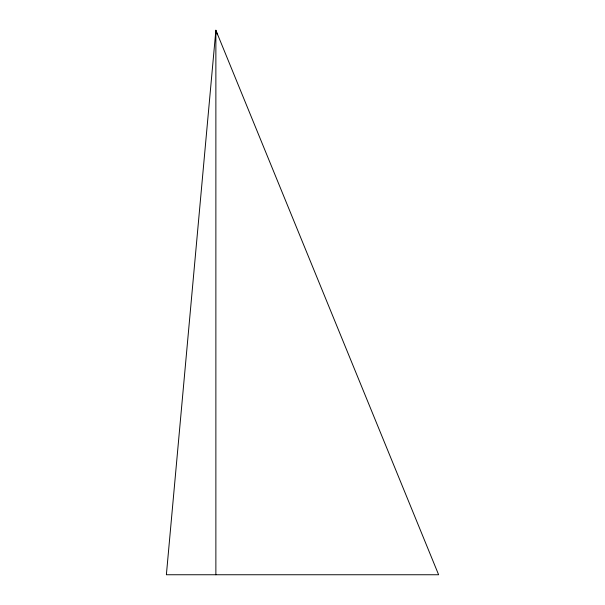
<?xml version="1.0" encoding="UTF-8"?>
<svg xmlns="http://www.w3.org/2000/svg" width="605" height="605" viewBox="0 0 605 605"><rect width="100%" height="100%" fill="white"/><g stroke="black" fill="none" stroke-linecap="round" stroke-linejoin="round"><path stroke-width="0.91" d="M217.308 34.75L215.872 30.25L166.375 574.75L438.625 574.75L215.872 30.25L215.872 574.75"/></g></svg>
